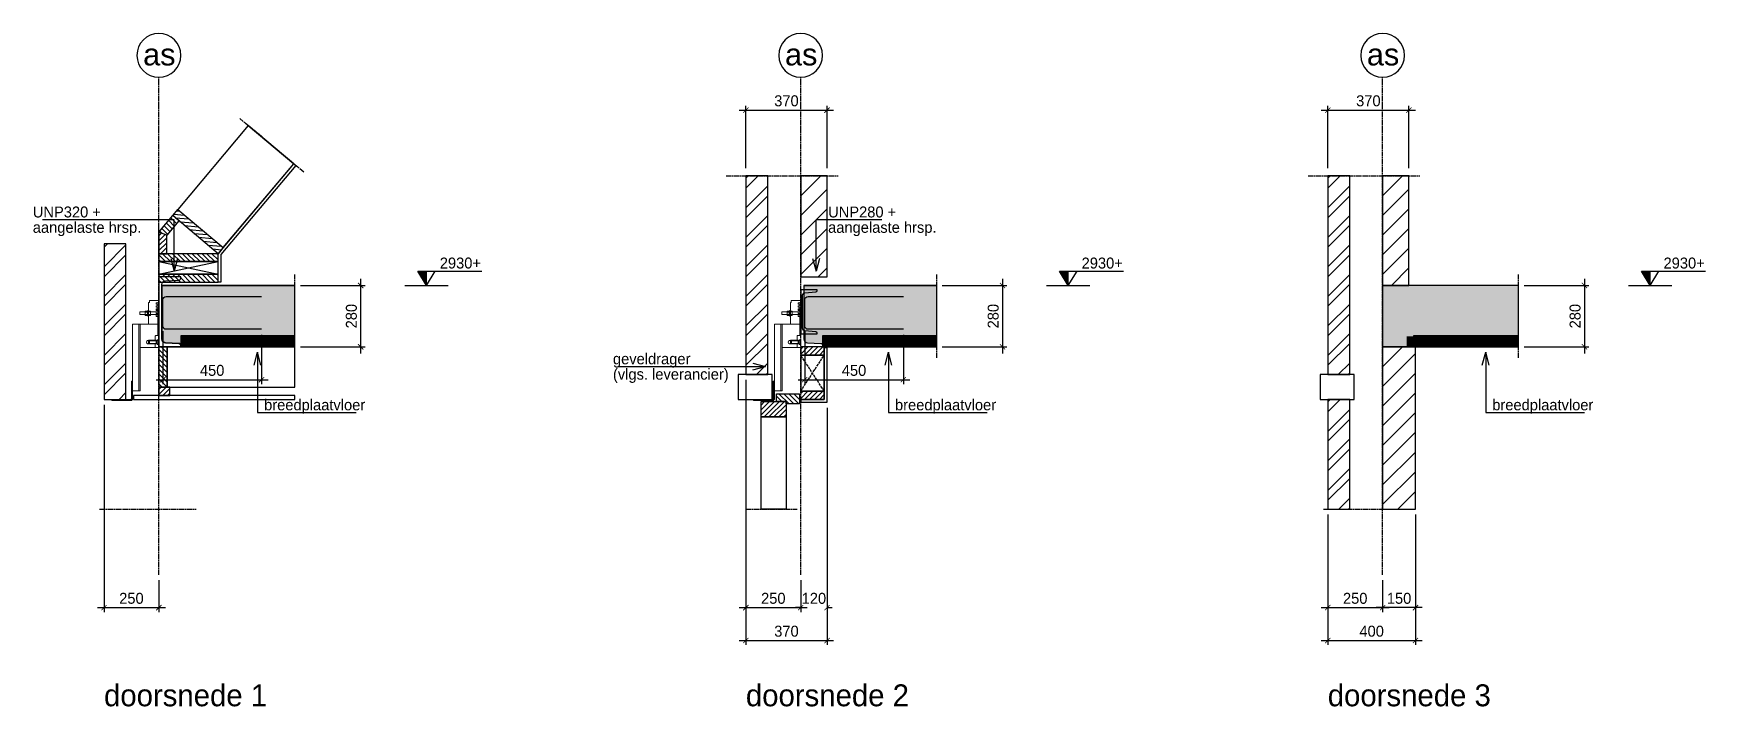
# Model space of a CAD drawing. Header units: millimetres. Extents: x -109306 to 269542, y -22401 to 197206.
# Drawn here: x -56071 to -48448, y 52159 to 55230 of the extents above; entities that cross this region are included whole.
import ezdxf
from ezdxf.enums import TextEntityAlignment as Align

# ---------------------------------------------------------------- set-up
doc = ezdxf.new("R2010")
doc.units = ezdxf.units.MM
doc.linetypes.add('CENTER', pattern=[36, 24, -3, 6, -3])
doc.linetypes.add('DASH', pattern=[15, 12, -3])
for name, color, linetype in [('10', 9, 'DASH'), ('13', 7, 'Continuous'), ('18', 1, 'Continuous'), ('25', 2, 'Continuous'), ('BETON - 13', 7, 'Continuous'), ('BETON - 50', 4, 'Continuous'), ('DIMENSION', 1, 'Continuous'), ('HATCH', 9, 'Continuous'), ('HATCH-beton', 254, 'Continuous'), ('STAAL-25', 2, 'Continuous'), ('STRAMIEN', 11, 'CENTER'), ('T25', 2, 'Continuous'), ('T50', 4, 'Continuous'), ('WAPENING - 35', 3, 'Continuous')]:
    doc.layers.add(name, color=color, linetype=linetype)
doc.styles.get("Standard").update_dxf_attribs({"font": ''})
doc.styles.add('STRAMIEN', font='arial.ttf')
doc.styles.get('Standard').set_extended_font_data('Century Gothic')
doc.dimstyles.new('1-20', dxfattribs={"dimscale": 20, "dimtxt": 2.5, "dimasz": 1.2, "dimexe": 1, "dimexo": 0, "dimgap": 0.8, "dimtad": 1, "dimdec": 0, "dimzin": 12, "dimdsep": 46, "dimtxsty": 'Standard', "dimblk1": 'ARCHTICK', "dimblk2": 'ARCHTICK', "dimsah": 1, "dimcen": 0.09, "dimdle": 1.5, "dimclrd": 256, "dimclre": 254, "dimclrt": 2, "dimadec": 0, "dimazin": 0, "dimtfac": 1, "dimtdec": 0, "dimtix": 1, "dimtofl": 0, "dimtmove": 2, "dimatfit": 3, "dimldrblk": 'ARCHTICK', "dimfxl": 1, "dimtolj": 1, "dimtzin": 0, "dimarcsym": 0})

# ---------------------------------------------------------------- blocks, each defined once
blk = doc.blocks.new('hoogte')
at = {"layer": 'DIMENSION'}
blk.add_hatch(color=256, dxfattribs=at).paths.add_polyline_path([(1.81, 2.63), (0.21, 2.63), (0.21, 0)])
for p, q in [((1.81, 2.63), (-9.88, 2.63)), ((4.16, 0), (-3.74, 0)), ((0.21, 0), (-1.39, 2.63)), ((0.21, 0), (1.81, 2.63)), ((0.21, 0), (0.21, 2.63))]:
    blk.add_line(p, q, dxfattribs=at)
at = {"layer": 'DIMENSION', "color": 2}
blk.add_attdef('HOOGTE', (-9.82, 3.09), '', height=2, dxfattribs=at)
at = {"layer": 'DIMENSION', "color": 1}
blk.add_attdef('POSITIE', (-9.92, -2.78), '', height=1.8, dxfattribs=at)
blk = doc.blocks.new('_ARCHTICK')
at = {"color": 0, "linetype": 'ByBlock', "const_width": 0.15}
blk.add_lwpolyline([(-0.5, -0.5), (0.5, 0.5)], dxfattribs=at)
blk = doc.blocks.new('*D367')
at = {"layer": 'Defpoints', "color": 0, "transparency": 16777216}
for p in [(-54854.4, 54080.1), (-54854.4, 53800.1), (-54579.4, 53800.1)]:
    blk.add_point(p, dxfattribs=at)
at = {"layer": 'DIMENSION', "color": 254, "lineweight": -2, "transparency": 16777216}
for p, q in [((-54854.4, 54080.1), (-54559.4, 54080.1)), ((-54854.4, 53800.1), (-54559.4, 53800.1))]:
    blk.add_line(p, q, dxfattribs=at)
at = {"layer": 'DIMENSION', "lineweight": -2, "transparency": 16777216}
blk.add_line((-54579.4, 54110.1), (-54579.4, 53770.1), dxfattribs=at)
at = {"layer": 'DIMENSION', "lineweight": -2, "transparency": 16777216, "xscale": 23.99999999999998, "yscale": 23.99999999999998, "zscale": 23.99999999999998}
for p, rotation in [((-54579.4, 54080.1), 90), ((-54579.4, 53800.1), 270)]:
    blk.add_blockref('_ARCHTICK', p, dxfattribs=dict(at, rotation=rotation))
at = {"layer": 'DIMENSION', "color": 2, "transparency": 16777216, "insert": (-54621.6, 53940.1), "char_height": 50, "attachment_point": 5, "rotation": 90}
blk.add_mtext('\\A1;280', dxfattribs=at)
blk = doc.blocks.new('STRAMIEN')
at = {"layer": '25'}
blk.add_circle((0, 6), 6, dxfattribs=at)
at = {"layer": 'T50', "style": 'STRAMIEN'}
blk.add_attdef('TAG01', text='', height=5, dxfattribs=at).set_placement((0, 6), align=Align.MIDDLE_CENTER)
blk = doc.blocks.new('*D368')
at = {"layer": 'Defpoints', "color": 0, "transparency": 16777216}
for p in [(-55749.4, 53535.1), (-55499.4, 52735.1), (-55499.4, 52610.1)]:
    blk.add_point(p, dxfattribs=at)
at = {"layer": 'DIMENSION', "color": 254, "lineweight": -2, "transparency": 16777216}
for p, q in [((-55749.4, 53535.1), (-55749.4, 52590.1)), ((-55499.4, 52735.1), (-55499.4, 52590.1))]:
    blk.add_line(p, q, dxfattribs=at)
at = {"layer": 'DIMENSION', "lineweight": -2, "transparency": 16777216}
blk.add_line((-55779.4, 52610.1), (-55469.4, 52610.1), dxfattribs=at)
at = {"layer": 'DIMENSION', "lineweight": -2, "transparency": 16777216, "xscale": 23.99999999999998, "yscale": 23.99999999999998, "zscale": 23.99999999999998, "rotation": 180}
blk.add_blockref('_ARCHTICK', (-55749.4, 52610.1), dxfattribs=at)
at = {"layer": 'DIMENSION', "lineweight": -2, "transparency": 16777216, "xscale": 23.99999999999998, "yscale": 23.99999999999998, "zscale": 23.99999999999998}
blk.add_blockref('_ARCHTICK', (-55499.4, 52610.1), dxfattribs=at)
at = {"layer": 'DIMENSION', "color": 2, "transparency": 16777216, "insert": (-55624.4, 52652.4), "char_height": 50, "attachment_point": 5}
blk.add_mtext('\\A1;250', dxfattribs=at)
blk = doc.blocks.new('A$C680E42B6')
at = {"layer": '13'}
for p in [(145, 39), (145, -39)]:
    blk.add_line(p, (0, 0), dxfattribs=at)
blk = doc.blocks.new('A$C0DE41A36')
at = {"layer": 'DIMENSION', "xscale": -0.4, "yscale": 0.4, "zscale": 0.4, "rotation": 180}
blk.add_blockref('A$C680E42B6', (0, 0), dxfattribs=at)
blk = doc.blocks.new('*U356')
at = {"color": 0, "linetype": 'Continuous'}
blk.add_lwpolyline([(14, 124.1, -0.399656), (30.6, 141.5), (91.7, 144.6, 0.399656), (100, 153.3), (100, 160), (0, 160), (0, -160), (100, -160), (100, -153.3, 0.399656), (91.7, -144.6), (30.6, -141.5, -0.399656), (14, -124.1)], format="xyb", close=True, dxfattribs=at)
blk = doc.blocks.new('*D369')
at = {"layer": 'Defpoints', "color": 0, "transparency": 16777216}
for p in [(-55481.4, 53871.1), (-55031.4, 53855.1), (-55031.4, 53650.1)]:
    blk.add_point(p, dxfattribs=at)
at = {"layer": 'DIMENSION', "color": 254, "lineweight": -2, "transparency": 16777216}
for p, q in [((-55481.4, 53871.1), (-55481.4, 53630.1)), ((-55031.4, 53855.1), (-55031.4, 53630.1))]:
    blk.add_line(p, q, dxfattribs=at)
at = {"layer": 'DIMENSION', "lineweight": -2, "transparency": 16777216}
blk.add_line((-55511.4, 53650.1), (-55001.4, 53650.1), dxfattribs=at)
at = {"layer": 'DIMENSION', "lineweight": -2, "transparency": 16777216, "xscale": 23.99999999999998, "yscale": 23.99999999999998, "zscale": 23.99999999999998, "rotation": 180}
blk.add_blockref('_ARCHTICK', (-55481.4, 53650.1), dxfattribs=at)
at = {"layer": 'DIMENSION', "lineweight": -2, "transparency": 16777216, "xscale": 23.99999999999998, "yscale": 23.99999999999998, "zscale": 23.99999999999998}
blk.add_blockref('_ARCHTICK', (-55031.4, 53650.1), dxfattribs=at)
at = {"layer": 'DIMENSION', "color": 2, "transparency": 16777216, "insert": (-55256.4, 53692.4), "char_height": 50, "attachment_point": 5}
blk.add_mtext('\\A1;450', dxfattribs=at)
blk = doc.blocks.new('A$C1E911CC5')
at = {"layer": '13', "linetype": 'Continuous', "lineweight": 9}
h = blk.add_hatch(dxfattribs=at)
h.set_pattern_fill('WAA - STAAL', style=0, pattern_type=2)
h.set_pattern_definition([(45, (172690, 348494.125), (2, -3e-16), [])])
edge = h.paths.add_edge_path()
edge.add_arc((1.1, 4), 4, 270, 360)
edge.add_line((5.1, 4), (5.1, 84))
edge.add_line((5.1, 84), (10.1, 84))
edge.add_line((10.1, 84), (10.1, 3))
edge.add_arc((2.1, 3), 8, 270, 360, ccw=False)
edge.add_line((2.1, -5), (-84.9, -5))
edge.add_line((-84.9, -5), (-84.9, 0))
edge.add_line((-84.9, 0), (1.1, 0))
at = {"layer": '13', "lineweight": 13}
for p, q in [((44, 399), (130, 399)), ((44, 399), (44, 387)), ((44, 387), (130, 387)), ((69.5, 403.4), (68, 400.8)), ((68, 385.2), (68, 400.8)), ((68, 400.8), (69.5, 398.2)), ((69.5, 398.2), (68, 393)), ((69.5, 387.8), (68, 393)), ((68, 385.2), (69.5, 387.8)), ((69.5, 382.6), (68, 385.2)), ((69.5, 403.4), (76.5, 403.4)), ((69.5, 398.2), (76.5, 398.2)), ((69.5, 387.8), (76.5, 387.8)), ((69.5, 382.6), (76.5, 382.6)), ((76.5, 403.4), (78, 400.8)), ((78, 400.8), (76.5, 398.2)), ((76.5, 398.2), (78, 393)), ((76.5, 387.8), (78, 393)), ((78, 385.2), (76.5, 387.8)), ((76.5, 382.6), (78, 385.2)), ((78, 381), (78, 405)), ((78, 405), (80.5, 405)), ((80.5, 380), (80.5, 406)), ((80.5, 406), (83, 406)), ((83, 344), (83, 442.5)), ((83, 442.5), (87, 442.5)), ((83, 406), (83, 380)), ((83, 403), (91.5, 403)), ((83, 383), (91.5, 383)), ((87, 442.5), (87, 451.5)), ((87, 451.5), (130, 451.5)), ((91.5, 383), (91.5, 403)), ((126, 441.5), (118.5, 441.5)), ((118.5, 441.5), (118.5, 434.5)), ((118.5, 434.5), (126, 434.5)), ((126, 427.5), (118.5, 427.5)), ((118.5, 427.5), (118.5, 420.5)), ((118.5, 420.5), (126, 420.5)), ((118.5, 413.5), (118.5, 406.5)), ((126, 413.5), (118.5, 413.5)), ((118.5, 406.5), (126, 406.5)), ((126, 399.5), (118.5, 399.5)), ((118.5, 399.5), (118.5, 392.5)), ((118.5, 392.5), (126, 392.5)), ((126, 385.5), (118.5, 385.5)), ((118.5, 385.5), (118.5, 378.5)), ((119, 413.5), (124, 413.5)), ((119, 413.5), (119, 409.5)), ((119, 409.5), (124, 409.5)), ((130, 442.5), (126, 442.5)), ((126, 442.5), (126, 441.5)), ((126, 434.5), (126, 427.5)), ((126, 420.5), (126, 413.5)), ((126, 407.5), (126, 356.5)), ((126, 406.5), (126, 399.5)), ((126, 392.5), (126, 385.5)), ((130, 451.5), (130, 442.5)), ((130, 407.5), (130, 356.5)), ((45.1, 344), (10.1, 344)), ((10.1, 40), (10.1, 344)), ((39.1, 40), (39.1, 344)), ((126, 344), (45.1, 344)), ((45.1, 40), (45.1, 344)), ((78, 381), (80.5, 381)), ((80.5, 380), (83, 380)), ((118.5, 378.5), (126, 378.5)), ((126, 291.7), (126, 357.5)), ((126, 356.5), (130, 356.5)), ((128.6, 236.7), (45.1, 236.7)), ((118.5, 270.3), (83.5, 270.3)), ((83.5, 253.3), (83.5, 270.3)), ((118.5, 268.3), (83.5, 268.3)), ((118.5, 255.3), (83.5, 255.3)), ((118.5, 253.3), (83.5, 253.3)), ((88.7, 267.8), (87.5, 266.6)), ((88.7, 267.8), (87.5, 266.6)), ((87.5, 257), (87.5, 266.6)), ((88.7, 255.8), (87.5, 257)), ((88.7, 267.8), (119.5, 267.8)), ((88.7, 255.8), (119.5, 255.8)), ((113.5, 270.3), (113.5, 289.2)), ((113.5, 236.7), (113.5, 253.3)), ((126, 291.7), (116, 291.7)), ((118.5, 253.3), (118.5, 270.3)), ((119.5, 267.8), (122.5, 267.8)), ((119.5, 255.8), (122.5, 255.8)), ((122.5, 253.9), (122.5, 269.6)), ((123.9, 272.2), (128.6, 272.2)), ((123.9, 267), (128.6, 267)), ((123.9, 256.5), (128.6, 256.5)), ((123.9, 251.3), (128.6, 251.3)), ((130, 253.9), (130, 269.6)), ((10.1, 40), (45.1, 40))]:
    blk.add_line(p, q, dxfattribs=at)
at = {"layer": '13', "lineweight": 13, "flags": 128}
blk.add_lwpolyline([(1.1, 0, 0.414214), (5.1, 4), (5.1, 84), (10.1, 84), (10.1, 3, -0.414214), (2.1, -5), (-84.9, -5), (-84.9, 0)], format="xyb", close=True, dxfattribs=at)
at = {"layer": '13', "lineweight": 13}
for centre, radius, start, end in [((124, 407.5), 6, 0, 90), ((124, 407.5), 2, 0, 90), ((82.1, 261.8), 8.61, 80.72907, 279.27093), ((116, 289.2), 2.5, 90, 180), ((125.6, 269.6), 3.11, 122.98678, 237.01322), ((132.8, 261.7), 10.3, 149.61509, 210.38491), ((125.6, 253.9), 3.11, 122.98678, 237.01322), ((126.9, 269.6), 3.11, 302.98678, 57.01322), ((119.7, 261.7), 10.3, 329.61509, 30.38491), ((126.9, 253.9), 3.11, 302.98678, 57.01322)]:
    blk.add_arc(centre, radius, start, end, dxfattribs=at)
blk = doc.blocks.new('*D371')
at = {"layer": 'Defpoints', "color": 0, "transparency": 16777216}
for p in [(-49275.5, 54080.1), (-49275.5, 53800.1), (-49000.5, 53800.1)]:
    blk.add_point(p, dxfattribs=at)
at = {"layer": 'DIMENSION', "color": 254, "lineweight": -2, "transparency": 16777216}
for p, q in [((-49275.5, 54080.1), (-48980.5, 54080.1)), ((-49275.5, 53800.1), (-48980.5, 53800.1))]:
    blk.add_line(p, q, dxfattribs=at)
at = {"layer": 'DIMENSION', "lineweight": -2, "transparency": 16777216}
blk.add_line((-49000.5, 54110.1), (-49000.5, 53770.1), dxfattribs=at)
at = {"layer": 'DIMENSION', "lineweight": -2, "transparency": 16777216, "xscale": 23.99999999999998, "yscale": 23.99999999999998, "zscale": 23.99999999999998}
for p, rotation in [((-49000.5, 54080.1), 90), ((-49000.5, 53800.1), 270)]:
    blk.add_blockref('_ARCHTICK', p, dxfattribs=dict(at, rotation=rotation))
at = {"layer": 'DIMENSION', "color": 2, "transparency": 16777216, "insert": (-49042.7, 53940.1), "char_height": 50, "attachment_point": 5, "rotation": 90}
blk.add_mtext('\\A1;280', dxfattribs=at)
blk = doc.blocks.new('*D372')
at = {"layer": 'Defpoints', "color": 0, "transparency": 16777216}
for p in [(-49800.4, 54880.1), (-50170.4, 54615.1), (-49800.4, 54615)]:
    blk.add_point(p, dxfattribs=at)
at = {"layer": 'DIMENSION', "color": 254, "lineweight": -2, "transparency": 16777216}
for p, q in [((-50170.4, 54615.1), (-50170.4, 54900.1)), ((-49800.4, 54615), (-49800.4, 54900.1))]:
    blk.add_line(p, q, dxfattribs=at)
at = {"layer": 'DIMENSION', "lineweight": -2, "transparency": 16777216}
blk.add_line((-50200.4, 54880.1), (-49770.4, 54880.1), dxfattribs=at)
at = {"layer": 'DIMENSION', "lineweight": -2, "transparency": 16777216, "xscale": 23.99999999999998, "yscale": 23.99999999999998, "zscale": 23.99999999999998, "rotation": 180}
blk.add_blockref('_ARCHTICK', (-50170.4, 54880.1), dxfattribs=at)
at = {"layer": 'DIMENSION', "lineweight": -2, "transparency": 16777216, "xscale": 23.99999999999998, "yscale": 23.99999999999998, "zscale": 23.99999999999998}
blk.add_blockref('_ARCHTICK', (-49800.4, 54880.1), dxfattribs=at)
at = {"layer": 'DIMENSION', "color": 2, "transparency": 16777216, "insert": (-49985.4, 54922.4), "char_height": 50, "attachment_point": 5}
blk.add_mtext('\\A1;370', dxfattribs=at)
blk = doc.blocks.new('*D373')
at = {"layer": 'Defpoints', "color": 0, "transparency": 16777216}
for p in [(-50170.5, 53035.1), (-49770.4, 53035.1), (-49770.4, 52460.1)]:
    blk.add_point(p, dxfattribs=at)
at = {"layer": 'DIMENSION', "color": 254, "lineweight": -2, "transparency": 16777216}
for p, q in [((-50170.5, 53035.1), (-50170.5, 52440.1)), ((-49770.4, 53035.1), (-49770.4, 52440.1))]:
    blk.add_line(p, q, dxfattribs=at)
at = {"layer": 'DIMENSION', "lineweight": -2, "transparency": 16777216}
blk.add_line((-50200.5, 52460.1), (-49740.4, 52460.1), dxfattribs=at)
at = {"layer": 'DIMENSION', "lineweight": -2, "transparency": 16777216, "xscale": 23.99999999999998, "yscale": 23.99999999999998, "zscale": 23.99999999999998, "rotation": 180}
blk.add_blockref('_ARCHTICK', (-50170.5, 52460.1), dxfattribs=at)
at = {"layer": 'DIMENSION', "lineweight": -2, "transparency": 16777216, "xscale": 23.99999999999998, "yscale": 23.99999999999998, "zscale": 23.99999999999998}
blk.add_blockref('_ARCHTICK', (-49770.4, 52460.1), dxfattribs=at)
at = {"layer": 'DIMENSION', "color": 2, "transparency": 16777216, "insert": (-49970.4, 52502.4), "char_height": 50, "attachment_point": 5}
blk.add_mtext('\\A1;400', dxfattribs=at)
blk = doc.blocks.new('*D374')
at = {"layer": 'Defpoints', "color": 0, "transparency": 16777216}
for p in [(-50170.5, 53035.1), (-49920.4, 52735.1), (-49920.4, 52610.1)]:
    blk.add_point(p, dxfattribs=at)
at = {"layer": 'DIMENSION', "color": 254, "lineweight": -2, "transparency": 16777216}
for p, q in [((-50170.5, 53035.1), (-50170.5, 52590.1)), ((-49920.4, 52735.1), (-49920.4, 52590.1))]:
    blk.add_line(p, q, dxfattribs=at)
at = {"layer": 'DIMENSION', "lineweight": -2, "transparency": 16777216}
blk.add_line((-50200.5, 52610.1), (-49890.4, 52610.1), dxfattribs=at)
at = {"layer": 'DIMENSION', "lineweight": -2, "transparency": 16777216, "xscale": 23.99999999999998, "yscale": 23.99999999999998, "zscale": 23.99999999999998, "rotation": 180}
blk.add_blockref('_ARCHTICK', (-50170.5, 52610.1), dxfattribs=at)
at = {"layer": 'DIMENSION', "lineweight": -2, "transparency": 16777216, "xscale": 23.99999999999998, "yscale": 23.99999999999998, "zscale": 23.99999999999998}
blk.add_blockref('_ARCHTICK', (-49920.4, 52610.1), dxfattribs=at)
at = {"layer": 'DIMENSION', "color": 2, "transparency": 16777216, "insert": (-50045.4, 52652.4), "char_height": 50, "attachment_point": 5}
blk.add_mtext('\\A1;250', dxfattribs=at)
blk = doc.blocks.new('*D375')
at = {"layer": 'Defpoints', "color": 0, "transparency": 16777216}
for p in [(-49770.4, 53035.1), (-49920.4, 52735.1), (-49920.4, 52610.1)]:
    blk.add_point(p, dxfattribs=at)
at = {"layer": 'DIMENSION', "color": 254, "lineweight": -2, "transparency": 16777216}
for p, q in [((-49770.4, 53035.1), (-49770.4, 52590.1)), ((-49920.4, 52735.1), (-49920.4, 52590.1))]:
    blk.add_line(p, q, dxfattribs=at)
at = {"layer": 'DIMENSION', "lineweight": -2, "transparency": 16777216}
blk.add_line((-49740.4, 52610.1), (-49950.4, 52610.1), dxfattribs=at)
at = {"layer": 'DIMENSION', "lineweight": -2, "transparency": 16777216, "xscale": 23.99999999999998, "yscale": 23.99999999999998, "zscale": 23.99999999999998, "rotation": 180}
blk.add_blockref('_ARCHTICK', (-49920.4, 52610.1), dxfattribs=at)
at = {"layer": 'DIMENSION', "lineweight": -2, "transparency": 16777216, "xscale": 23.99999999999998, "yscale": 23.99999999999998, "zscale": 23.99999999999998}
blk.add_blockref('_ARCHTICK', (-49770.4, 52610.1), dxfattribs=at)
at = {"layer": 'DIMENSION', "color": 2, "transparency": 16777216, "insert": (-49845.4, 52652.4), "char_height": 50, "attachment_point": 5}
blk.add_mtext('\\A1;150', dxfattribs=at)
blk = doc.blocks.new('*D414')
at = {"layer": 'Defpoints', "color": 0, "transparency": 16777216}
for p in [(-51928.3, 54080.1), (-51928.3, 53800.1), (-51653.3, 53800.1)]:
    blk.add_point(p, dxfattribs=at)
at = {"layer": 'DIMENSION', "color": 254, "lineweight": -2, "transparency": 16777216}
for p, q in [((-51928.3, 54080.1), (-51633.3, 54080.1)), ((-51928.3, 53800.1), (-51633.3, 53800.1))]:
    blk.add_line(p, q, dxfattribs=at)
at = {"layer": 'DIMENSION', "lineweight": -2, "transparency": 16777216}
blk.add_line((-51653.3, 54110.1), (-51653.3, 53770.1), dxfattribs=at)
at = {"layer": 'DIMENSION', "lineweight": -2, "transparency": 16777216, "xscale": 23.99999999999998, "yscale": 23.99999999999998, "zscale": 23.99999999999998}
for p, rotation in [((-51653.3, 54080.1), 90), ((-51653.3, 53800.1), 270)]:
    blk.add_blockref('_ARCHTICK', p, dxfattribs=dict(at, rotation=rotation))
at = {"layer": 'DIMENSION', "color": 2, "transparency": 16777216, "insert": (-51695.5, 53940.1), "char_height": 50, "attachment_point": 5, "rotation": 90}
blk.add_mtext('\\A1;280', dxfattribs=at)
blk = doc.blocks.new('*D415')
at = {"layer": 'Defpoints', "color": 0, "transparency": 16777216}
for p in [(-52453.2, 54880.1), (-52823.2, 54615.1), (-52453.2, 54615)]:
    blk.add_point(p, dxfattribs=at)
at = {"layer": 'DIMENSION', "color": 254, "lineweight": -2, "transparency": 16777216}
for p, q in [((-52823.2, 54615.1), (-52823.2, 54900.1)), ((-52453.2, 54615), (-52453.2, 54900.1))]:
    blk.add_line(p, q, dxfattribs=at)
at = {"layer": 'DIMENSION', "lineweight": -2, "transparency": 16777216}
blk.add_line((-52853.2, 54880.1), (-52423.2, 54880.1), dxfattribs=at)
at = {"layer": 'DIMENSION', "lineweight": -2, "transparency": 16777216, "xscale": 23.99999999999998, "yscale": 23.99999999999998, "zscale": 23.99999999999998, "rotation": 180}
blk.add_blockref('_ARCHTICK', (-52823.2, 54880.1), dxfattribs=at)
at = {"layer": 'DIMENSION', "lineweight": -2, "transparency": 16777216, "xscale": 23.99999999999998, "yscale": 23.99999999999998, "zscale": 23.99999999999998}
blk.add_blockref('_ARCHTICK', (-52453.2, 54880.1), dxfattribs=at)
at = {"layer": 'DIMENSION', "color": 2, "transparency": 16777216, "insert": (-52638.2, 54922.4), "char_height": 50, "attachment_point": 5}
blk.add_mtext('\\A1;370', dxfattribs=at)
blk = doc.blocks.new('*D416')
at = {"layer": 'Defpoints', "color": 0, "transparency": 16777216}
for p in [(-52823.2, 53649.1), (-52453.2, 53522.1), (-52453.2, 52460.1)]:
    blk.add_point(p, dxfattribs=at)
at = {"layer": 'DIMENSION', "color": 254, "lineweight": -2, "transparency": 16777216}
for p, q in [((-52823.2, 53649.1), (-52823.2, 52440.1)), ((-52453.2, 53522.1), (-52453.2, 52440.1))]:
    blk.add_line(p, q, dxfattribs=at)
at = {"layer": 'DIMENSION', "lineweight": -2, "transparency": 16777216}
blk.add_line((-52853.2, 52460.1), (-52423.2, 52460.1), dxfattribs=at)
at = {"layer": 'DIMENSION', "lineweight": -2, "transparency": 16777216, "xscale": 23.99999999999998, "yscale": 23.99999999999998, "zscale": 23.99999999999998, "rotation": 180}
blk.add_blockref('_ARCHTICK', (-52823.2, 52460.1), dxfattribs=at)
at = {"layer": 'DIMENSION', "lineweight": -2, "transparency": 16777216, "xscale": 23.99999999999998, "yscale": 23.99999999999998, "zscale": 23.99999999999998}
blk.add_blockref('_ARCHTICK', (-52453.2, 52460.1), dxfattribs=at)
at = {"layer": 'DIMENSION', "color": 2, "transparency": 16777216, "insert": (-52638.2, 52502.4), "char_height": 50, "attachment_point": 5}
blk.add_mtext('\\A1;370', dxfattribs=at)
blk = doc.blocks.new('*D417')
at = {"layer": 'Defpoints', "color": 0, "transparency": 16777216}
for p in [(-52823.2, 53649.1), (-52573.2, 52735.1), (-52573.2, 52610.1)]:
    blk.add_point(p, dxfattribs=at)
at = {"layer": 'DIMENSION', "color": 254, "lineweight": -2, "transparency": 16777216}
for p, q in [((-52823.2, 53649.1), (-52823.2, 52590.1)), ((-52573.2, 52735.1), (-52573.2, 52590.1))]:
    blk.add_line(p, q, dxfattribs=at)
at = {"layer": 'DIMENSION', "lineweight": -2, "transparency": 16777216}
blk.add_line((-52853.2, 52610.1), (-52543.2, 52610.1), dxfattribs=at)
at = {"layer": 'DIMENSION', "lineweight": -2, "transparency": 16777216, "xscale": 23.99999999999998, "yscale": 23.99999999999998, "zscale": 23.99999999999998, "rotation": 180}
blk.add_blockref('_ARCHTICK', (-52823.2, 52610.1), dxfattribs=at)
at = {"layer": 'DIMENSION', "lineweight": -2, "transparency": 16777216, "xscale": 23.99999999999998, "yscale": 23.99999999999998, "zscale": 23.99999999999998}
blk.add_blockref('_ARCHTICK', (-52573.2, 52610.1), dxfattribs=at)
at = {"layer": 'DIMENSION', "color": 2, "transparency": 16777216, "insert": (-52698.2, 52652.4), "char_height": 50, "attachment_point": 5}
blk.add_mtext('\\A1;250', dxfattribs=at)
blk = doc.blocks.new('*D418')
at = {"layer": 'Defpoints', "color": 0, "transparency": 16777216}
for p in [(-52453.2, 53522.1), (-52573.2, 52735.1), (-52573.2, 52610.1)]:
    blk.add_point(p, dxfattribs=at)
at = {"layer": 'DIMENSION', "color": 254, "lineweight": -2, "transparency": 16777216}
for p, q in [((-52453.2, 53522.1), (-52453.2, 52590.1)), ((-52573.2, 52735.1), (-52573.2, 52590.1))]:
    blk.add_line(p, q, dxfattribs=at)
at = {"layer": 'DIMENSION', "lineweight": -2, "transparency": 16777216}
for p, q in [((-52573.2, 52610.1), (-52597.2, 52610.1)), ((-52453.2, 52610.1), (-52429.2, 52610.1))]:
    blk.add_line(p, q, dxfattribs=at)
at = {"layer": 'DIMENSION', "lineweight": -2, "transparency": 16777216, "xscale": 23.99999999999998, "yscale": 23.99999999999998, "zscale": 23.99999999999998}
blk.add_blockref('_ARCHTICK', (-52573.2, 52610.1), dxfattribs=at)
at = {"layer": 'DIMENSION', "lineweight": -2, "transparency": 16777216, "xscale": 23.99999999999998, "yscale": 23.99999999999998, "zscale": 23.99999999999998, "rotation": 180}
blk.add_blockref('_ARCHTICK', (-52453.2, 52610.1), dxfattribs=at)
at = {"layer": 'DIMENSION', "color": 2, "transparency": 16777216, "insert": (-52513.2, 52652.4), "char_height": 50, "attachment_point": 5}
blk.add_mtext('\\A1;120', dxfattribs=at)
blk = doc.blocks.new('*D419')
at = {"layer": 'Defpoints', "color": 0, "transparency": 16777216}
for p in [(-52555.2, 53871.1), (-52105.2, 53855.1), (-52105.2, 53650.1)]:
    blk.add_point(p, dxfattribs=at)
at = {"layer": 'DIMENSION', "color": 254, "lineweight": -2, "transparency": 16777216}
for p, q in [((-52555.2, 53871.1), (-52555.2, 53630.1)), ((-52105.2, 53855.1), (-52105.2, 53630.1))]:
    blk.add_line(p, q, dxfattribs=at)
at = {"layer": 'DIMENSION', "lineweight": -2, "transparency": 16777216}
blk.add_line((-52585.2, 53650.1), (-52075.2, 53650.1), dxfattribs=at)
at = {"layer": 'DIMENSION', "lineweight": -2, "transparency": 16777216, "xscale": 23.99999999999998, "yscale": 23.99999999999998, "zscale": 23.99999999999998, "rotation": 180}
blk.add_blockref('_ARCHTICK', (-52555.2, 53650.1), dxfattribs=at)
at = {"layer": 'DIMENSION', "lineweight": -2, "transparency": 16777216, "xscale": 23.99999999999998, "yscale": 23.99999999999998, "zscale": 23.99999999999998}
blk.add_blockref('_ARCHTICK', (-52105.2, 53650.1), dxfattribs=at)
at = {"layer": 'DIMENSION', "color": 2, "transparency": 16777216, "insert": (-52330.2, 53692.4), "char_height": 50, "attachment_point": 5}
blk.add_mtext('\\A1;450', dxfattribs=at)
blk = doc.blocks.new('*U446')
at = {"color": 0, "linetype": 'Continuous'}
blk.add_lwpolyline([(8.5, 75.6, -0.391021), (19.1, 87), (69.5, 91.1, 0.391021), (75, 97), (75, 100), (0, 100), (0, -100), (75, -100), (75, -97, 0.391021), (69.5, -91.1), (19.1, -87, -0.391021), (8.5, -75.6)], format="xyb", close=True, dxfattribs=at)

msp = doc.modelspace()

# ---------------------------------------------------------------- hatches: boundary and pattern name
at = {"layer": 'HATCH'}
h = msp.add_hatch(dxfattribs=at)
h.set_pattern_fill('ANSI32', color=256, scale=10, style=0)
h.set_pattern_definition([(45, (39200.845, -149755.34), (-67.35192, 67.35192), []), (45, (39245.75, -149755.34), (-67.35192, 67.35192), [])])
h.paths.add_polyline_path([(-52823.3, 53674.1), (-52723.3, 53674.1), (-52723.2, 54580.1), (-52823.2, 54580.1)])
h = msp.add_hatch(dxfattribs=at)
h.set_pattern_fill('ANSI31', color=256, scale=20)
h.set_pattern_definition([(45, (36535.78, -7270.31), (-44.90128, 44.90128), [])])
h.paths.add_polyline_path([(-52573.2, 54120.1), (-52453.2, 54120.1), (-52453.2, 54580.1), (-52573.2, 54580.1)])
h = msp.add_hatch(dxfattribs=at)
h.set_pattern_fill('ANSI32', color=256, scale=10, style=0)
h.set_pattern_definition([(45, (41853.63, -149755.34), (-67.35192, 67.35192), []), (45, (41898.53, -149755.34), (-67.35192, 67.35192), [])])
h.paths.add_polyline_path([(-50170.5, 53674.1), (-50070.5, 53674.1), (-50070.4, 54580.1), (-50170.4, 54580.1)])
h = msp.add_hatch(dxfattribs=at)
h.set_pattern_fill('ANSI31', color=256, scale=20)
h.set_pattern_definition([(45, (39188.56, -7270.31), (-44.90128, 44.90128), [])])
h.paths.add_polyline_path([(-49920.4, 54080.1), (-49800.4, 54080.1), (-49800.4, 54580.1), (-49920.4, 54580.1)])
h = msp.add_hatch(dxfattribs=at)
h.set_pattern_fill('ANSI31', color=256, scale=5, angle=90)
h.paths.add_polyline_path([(-55499.4, 54323.4), (-55436.2, 54398.7), (-55408.6, 54375.5), (-55463.4, 54310.3)])
h = msp.add_hatch(dxfattribs=at)
h.set_pattern_fill('ANSI31', color=256, scale=5, angle=130)
h.set_pattern_definition([(175, (24415.926, 50447.448), (-1.3835974, -15.8145908), [])])
h.paths.add_polyline_path([(-55229.4, 54225.1), (-55436.2, 54398.7), (-55413.1, 54426.3), (-55206.2, 54252.7)])
h = msp.add_hatch(dxfattribs=at)
h.set_pattern_fill('ANSI31', color=256, scale=5)
h.paths.add_polyline_path([(-55499.4, 54323.4), (-55499.4, 54225.1), (-55463.4, 54225.1), (-55463.4, 54310.3)])
h = msp.add_hatch(dxfattribs=at)
h.set_pattern_fill('ANSI32', color=256, scale=10, style=0)
h.set_pattern_definition([(45, (36274.66, -149755.34), (-67.35192, 67.35192), []), (45, (36319.56, -149755.34), (-67.35192, 67.35192), [])])
h.paths.add_polyline_path([(-55749.4, 53560.1), (-55649.4, 53560.1), (-55649.4, 54270.1), (-55749.4, 54270.1)])
h = msp.add_hatch(dxfattribs=at)
h.set_pattern_fill('ANSI31', color=256, scale=5, angle=90)
h.set_pattern_definition([(135, (3318.766, 94), (-11.22532, -11.22532), [])])
h.paths.add_polyline_path([(-55229.4, 54225.1), (-55499.4, 54225.1), (-55499.4, 54189.1), (-55229.4, 54189.1)])
h = msp.add_hatch(dxfattribs=at)
h.set_pattern_fill('ANSI31', color=256, scale=5, angle=90)
h.set_pattern_definition([(135, (3318.766, -6e-11), (-11.22532, -11.22532), [])])
h.paths.add_polyline_path([(-55229.4, 54131.1), (-55499.4, 54131.1), (-55499.4, 54095.1), (-55229.4, 54095.1)])
h = msp.add_hatch(dxfattribs=at)
h.set_pattern_fill('ANSI31', color=256, scale=5, angle=90)
h.set_pattern_definition([(135, (7837.079, 118128.78), (-11.2253202, -11.2253202), [])])
h.paths.add_polyline_path([(-55461.4, 53616.1), (-55461.4, 53800.1), (-55499.4, 53800.1), (-55499.4, 53616.1)])
h = msp.add_hatch(dxfattribs=at)
h.set_pattern_fill('ANSI31', color=256, scale=5)
h.set_pattern_definition([(45, (11957.47, -9536.315), (-11.2253202, 11.2253202), [])])
h.paths.add_polyline_path([(-52573.2, 53762.1), (-52466.2, 53762.1), (-52466.2, 53800.1), (-52573.2, 53800.1)])
h = msp.add_hatch(dxfattribs=at)
h.set_pattern_fill('ANSI31', color=256, scale=20)
h.set_pattern_definition([(45, (39188.56, -8050.24), (-44.90128, 44.90128), [])])
h.paths.add_polyline_path([(-49920.4, 53060.1), (-49770.4, 53060.2), (-49770.4, 53800), (-49920.4, 53799.9)])
h = msp.add_hatch(dxfattribs=at)
h.set_pattern_fill('ANSI31', color=256, scale=5)
h.set_pattern_definition([(45, (9031.284, -9720.315), (-11.2253202, 11.2253202), [])])
h.paths.add_polyline_path([(-55499.4, 53578.1), (-55449.4, 53578.1), (-55449.4, 53616.1), (-55499.4, 53616.1)])
h = msp.add_hatch(dxfattribs=at)
h.set_pattern_fill('ANSI31', color=256, scale=5)
h.set_pattern_definition([(45, (11957.47, -9738.317), (-11.2253202, 11.2253202), [])])
h.paths.add_polyline_path([(-52573.2, 53560.1), (-52466.2, 53560.1), (-52466.2, 53598.1), (-52573.2, 53598.1)])
h = msp.add_hatch(dxfattribs=at)
h.set_pattern_fill('ANSI31', color=256, scale=5)
h.set_pattern_definition([(45, (11927.05, -9776.312), (-11.2253202, 11.2253202), [])])
h.paths.add_polyline_path([(-52753.3, 53550.1), (-52639.3, 53550.1), (-52639.3, 53480.1), (-52753.3, 53480.1)])
h = msp.add_hatch(dxfattribs=at)
h.set_pattern_fill('ANSI31', color=256, scale=5, angle=90)
h.set_pattern_definition([(135, (43700.893, -7270.31), (-11.2253202, -11.2253202), [])])
h.paths.add_polyline_path([(-52579.3, 53540.1), (-52639.3, 53540.1), (-52639.3, 53550.1), (-52683.3, 53550.1), (-52683.3, 53586.1), (-52579.3, 53586.1)])
h = msp.add_hatch(dxfattribs=at)
h.set_pattern_fill('ANSI32', color=256, scale=10, style=0)
h.set_pattern_definition([(45, (41853.63, -150775.28), (-67.35192, 67.35192), []), (45, (41898.53, -150775.28), (-67.35192, 67.35192), [])])
h.paths.add_polyline_path([(-50170.5, 53060.1), (-50070.5, 53060.1), (-50070.4, 53560.1), (-50170.4, 53560.1)])
at = {"layer": 'HATCH-beton'}
h = msp.add_hatch(color=256, dxfattribs=at)
h.dxf.hatch_style = 1
edge = h.paths.add_edge_path()
edge.add_line((-54879.4, 54080.1), (-55485.4, 54080.1))
edge.add_line((-55485.4, 54080.1), (-55485.4, 53836.1))
edge.add_arc((-55467.5, 53836.4), 17.8, 180.97167, 266.16593)
edge.add_line((-55468.7, 53818.6), (-55407.7, 53815.5))
edge.add_arc((-55409.1, 53805.9), 9.76, 5.41788, 81.71971, ccw=False)
edge.add_line((-55399.4, 53806.8), (-55399.4, 53800.1))
edge.add_line((-55399.4, 53800.1), (-54879.4, 53800.1))
edge.add_line((-54879.4, 53800.1), (-54879.4, 54080.1))
h = msp.add_hatch(color=256, dxfattribs=at)
h.dxf.hatch_style = 1
edge = h.paths.add_edge_path()
edge.add_line((-51953.2, 54080.1), (-52559.2, 54080.1))
edge.add_line((-52559.2, 54080.1), (-52559.2, 53836.1))
edge.add_arc((-52541.4, 53836.4), 17.8, 180.97167, 266.16593)
edge.add_line((-52542.6, 53818.6), (-52481.5, 53815.5))
edge.add_arc((-52481.9, 53806.8), 8.75, 0, 87.13759, ccw=False)
edge.add_line((-52473.2, 53806.8), (-52473.2, 53800.1))
edge.add_line((-52473.2, 53800.1), (-51953.2, 53800.1))
edge.add_line((-51953.2, 53800.1), (-51953.2, 54080.1))
h = msp.add_hatch(color=256, dxfattribs=at)
h.dxf.hatch_style = 1
h.paths.add_polyline_path([(-49920.4, 53800.1), (-49300.5, 53800.1), (-49300.5, 54080.1), (-49920.4, 54080.1)])
h = msp.add_hatch(dxfattribs=at)
h.set_pattern_fill('_USER', color=256, scale=5, style=0, pattern_type=0)
h.set_pattern_definition([(0, (27621.7426, 43665.931), (0, 5), [])])
h.paths.add_polyline_path([(-55399.4, 53800.1), (-54879.4, 53800.1), (-54879.4, 53850.1), (-55399.4, 53850.1)])
h = msp.add_hatch(dxfattribs=at)
h.set_pattern_fill('_USER', color=256, scale=5, style=0, pattern_type=0)
h.set_pattern_definition([(0, (30547.8583, 43665.931), (0, 5), [])])
h.paths.add_polyline_path([(-52473.2, 53800.1), (-51953.2, 53800.1), (-51953.2, 53850.1), (-52473.2, 53850.1)])
h = msp.add_hatch(dxfattribs=at)
h.set_pattern_fill('_USER', color=256, scale=5, style=0, pattern_type=0)
h.set_pattern_definition([(0, (33200.71, 43665.931), (0, 5), [])])
h.paths.add_polyline_path([(-49810.4, 53800.1), (-49300.4, 53800.1), (-49300.4, 53850.1), (-49810.4, 53850.1)])

# ---------------------------------------------------------------- linework, layer by layer
at = {"layer": '10'}
for points in [[(-55499.4, 53800.1), (-55499.4, 54080.1)], [(-52573.2, 53598.1), (-52466.2, 53762.1)], [(-52466.2, 53598.1), (-52573.2, 53762.1)]]:
    msp.add_lwpolyline(points, dxfattribs=at)
at = {"layer": '13'}
for p, q in [((-55429.4, 54380.1), (-56029.4, 54380.1)), ((-55429.4, 54145.1), (-55429.4, 54380.1)), ((-52203.2, 54380.1), (-52503.2, 54380.1)), ((-52503.2, 54145.1), (-52503.2, 54380.1)), ((-55049.4, 53775.1), (-55049.4, 53500.1)), ((-52173.3, 53775.1), (-52173.3, 53500.1)), ((-52173.2, 53775.1), (-52173.2, 53500.1)), ((-49450.5, 53775.1), (-49450.5, 53500.1)), ((-53407.2, 53710.1), (-52733.2, 53710.1)), ((-55049.4, 53500.1), (-54599.4, 53500.1)), ((-52173.3, 53500.1), (-51723.3, 53500.1)), ((-52173.2, 53500.1), (-51723.2, 53500.1)), ((-49450.5, 53500.1), (-49000.5, 53500.1))]:
    msp.add_line(p, q, dxfattribs=at)
at = {"layer": '18'}
for p, q in [((-52453.2, 53795.1), (-52466.2, 53795.1)), ((-52466.2, 53795.1), (-52466.2, 53560.1)), ((-52453.2, 53547.1), (-52453.2, 53795.1)), ((-52466.2, 53598.1), (-52573.2, 53598.1)), ((-52466.2, 53598.1), (-52573.2, 53598.1)), ((-52466.2, 53560.1), (-52466.2, 53598.1)), ((-52466.2, 53560.1), (-52466.2, 53598.1)), ((-52573.2, 53560.1), (-52466.2, 53560.1)), ((-52573.2, 53560.1), (-52573.2, 53547.1)), ((-52466.2, 53560.1), (-52573.2, 53560.1)), ((-52573.2, 53560.1), (-52466.2, 53560.1)), ((-52573.2, 53547.1), (-52453.2, 53547.1))]:
    msp.add_line(p, q, dxfattribs=at)
for points in [[(-55413.1, 54426.3), (-55206.2, 54252.7), (-54884.8, 54635.7), (-55091.7, 54809.3)], [(-52823.3, 53674.1), (-52723.3, 53674.1), (-52723.2, 54580.1), (-52823.2, 54580.1)], [(-52573.2, 54120.1), (-52453.2, 54120.1), (-52453.2, 54580.1), (-52573.2, 54580.1)], [(-50170.5, 53674.1), (-50070.5, 53674.1), (-50070.4, 54580.1), (-50170.4, 54580.1)], [(-49920.4, 54080.1), (-49800.4, 54080.1), (-49800.4, 54580.1), (-49920.4, 54580.1)], [(-55499.4, 54323.4), (-55436.2, 54398.7), (-55408.6, 54375.5), (-55463.4, 54310.3)], [(-55229.4, 54225.1), (-55436.2, 54398.7), (-55413.1, 54426.3), (-55206.2, 54252.7)], [(-55499.4, 54323.4), (-55499.4, 54225.1), (-55463.4, 54225.1), (-55463.4, 54310.3)], [(-55749.4, 53560.1), (-55649.4, 53560.1), (-55649.4, 54270.1), (-55749.4, 54270.1)], [(-55229.4, 54225.1), (-55499.4, 54225.1), (-55499.4, 54189.1), (-55229.4, 54189.1)], [(-55499.4, 54131.1), (-55229.4, 54131.1), (-55229.4, 54189.1), (-55499.4, 54189.1)], [(-55229.4, 54131.1), (-55499.4, 54131.1), (-55499.4, 54095.1), (-55229.4, 54095.1)], [(-55461.4, 53616.1), (-55461.4, 53800.1), (-55499.4, 53800.1), (-55499.4, 53616.1)], [(-55461.4, 53616.1), (-54879.4, 53616.1), (-54879.4, 53800.1), (-55461.4, 53800.1)], [(-52573.2, 53762.1), (-52466.2, 53762.1), (-52466.2, 53800.1), (-52573.2, 53800.1)], [(-52573.2, 53598.1), (-52466.2, 53598.1), (-52466.2, 53762.1), (-52573.2, 53762.1)], [(-49920.4, 53060.1), (-49770.4, 53060.1), (-49770.4, 53800.1), (-49920.4, 53800.1)], [(-55499.4, 53578.1), (-55449.4, 53578.1), (-55449.4, 53616.1), (-55499.4, 53616.1)], [(-55614.3, 53560.1), (-54879.4, 53560.1), (-54879.4, 53578.1), (-55614.3, 53578.1)], [(-52753.3, 53550.1), (-52639.3, 53550.1), (-52639.3, 53480.1), (-52753.3, 53480.1)], [(-50170.5, 53060.1), (-50070.5, 53060.1), (-50070.4, 53560.1), (-50170.4, 53560.1)], [(-52753.3, 53480.1), (-52639.3, 53480.1), (-52639.3, 53060.1), (-52753.3, 53060.1)]]:
    msp.add_lwpolyline(points, close=True, dxfattribs=at)
for points in [[(-55091.7, 54809.3), (-54884.8, 54635.7)], [(-54875.6, 54628), (-55217.4, 54220.8), (-55217.4, 54095.1), (-55229.4, 54095.1), (-55229.4, 54225.1), (-54884.8, 54635.7)], [(-55413.1, 54426.3), (-55206.2, 54252.7)], [(-55499.4, 54225.1), (-55499.4, 54345.4)], [(-55499.4, 54225.1), (-55499.4, 54345.4)], [(-55463.4, 54310.3), (-55499.4, 54323.4)], [(-55499.4, 54189.1), (-55229.4, 54131.1)], [(-55499.4, 54131.1), (-55229.4, 54189.1)]]:
    msp.add_lwpolyline(points, dxfattribs=at)
at = {"layer": 'BETON - 13'}
for points in [[(-55399.4, 53800.1), (-54879.4, 53800.1), (-54879.4, 53850.1), (-55399.4, 53850.1)], [(-52473.2, 53800.1), (-51953.2, 53800.1), (-51953.2, 53850.1), (-52473.2, 53850.1)], [(-49780.4, 53800.1), (-49300.4, 53800.1), (-49300.4, 53850.1), (-49780.4, 53850.1)]]:
    msp.add_lwpolyline(points, close=True, dxfattribs=at)
at = {"layer": 'BETON - 50'}
for points in [[(-54879.4, 54080.1), (-55485.4, 54080.1), (-55485.4, 53836.1)], [(-55485.4, 54080.1), (-54879.4, 54080.1)], [(-52559.2, 54080.1), (-51953.2, 54080.1)], [(-52559.2, 54080.1), (-51953.2, 54080.1)], [(-51953.2, 54080.1), (-52478.2, 54080.1)], [(-49300.4, 54080.1), (-49920.4, 54080.1), (-49920.4, 53800.1), (-49300.4, 53800.1)], [(-55399.4, 53800.1), (-54879.4, 53800.1)], [(-55399.4, 53800.1), (-54879.4, 53800.1)], [(-55359.4, 53800.1), (-55359.4, 53800.1), (-54879.4, 53800.1)], [(-55359.4, 53800.1), (-55359.4, 53800.1), (-54879.4, 53800.1)], [(-52473.2, 53810.1), (-52473.2, 53800.1), (-51953.3, 53800.1)], [(-52473.2, 53800.1), (-52473.2, 53800.1), (-51953.3, 53800.1)], [(-52473.2, 53800.1), (-51953.3, 53800.1)]]:
    msp.add_lwpolyline(points, dxfattribs=at)
at = {"layer": 'DIMENSION'}
for points in [[(-52858.3, 53560.1), (-52703.2, 53560.1), (-52703.2, 53674.1), (-52858.3, 53674.1)], [(-50205.5, 53560.1), (-50050.4, 53560.1), (-50050.4, 53674.1), (-50205.5, 53674.1)], [(-52579.3, 53540.1), (-52639.3, 53540.1), (-52639.3, 53550.1), (-52683.3, 53550.1), (-52683.3, 53586.1), (-52579.3, 53586.1)]]:
    msp.add_lwpolyline(points, close=True, dxfattribs=at)
at = {"layer": 'HATCH-beton'}
msp.add_lwpolyline([(-55399.4, 53800.1), (-54879.4, 53800.1), (-54879.4, 54080.1), (-55485.4, 54080.1), (-55485.4, 53836.1)], dxfattribs=at)
at = {"layer": 'HATCH-beton', "color": 0, "linetype": 'Continuous'}
for points in [[(-54879.4, 54080.1), (-55485.4, 54080.1), (-55485.4, 54080.1, 0.000004), (-55485.4, 54080.1), (-55485.4, 54080.1, 0.391021), (-55485.4, 54080.1), (-55485.4, 53836.1, 0.389855), (-55468.7, 53818.6), (-55468.7, 53818.6), (-55407.7, 53815.5, -0.345801), (-55399.4, 53806.8), (-55399.4, 53800.1), (-54879.4, 53800.1), (-54879.4, 54080.1)], [(-51953.2, 54080.1), (-52559.2, 54080.1), (-52559.2, 54080.1, 0.000004), (-52559.2, 54080.1), (-52559.2, 54080.1, 0.391021), (-52559.2, 54080.1), (-52559.2, 53836.1, 0.389855), (-52542.6, 53818.6), (-52542.6, 53818.6), (-52481.5, 53815.5, -0.399656), (-52473.2, 53806.8), (-52473.2, 53800.1), (-51953.2, 53800.1), (-51953.2, 54080.1)]]:
    msp.add_lwpolyline(points, format="xyb", dxfattribs=at)
at = {"layer": 'HATCH-beton'}
msp.add_lwpolyline([(-49920.4, 53800.1), (-49300.4, 53800.1), (-49300.4, 54080.1), (-49920.4, 54080.1)], close=True, dxfattribs=at)
at = {"layer": 'STRAMIEN'}
for p, q in [((-55499.4, 52760.1), (-55499.4, 55030.1)), ((-52573.2, 52760.1), (-52573.2, 55030.1)), ((-49920.4, 52760.1), (-49920.4, 55030.1))]:
    msp.add_line(p, q, dxfattribs=at)
for points in [[(-54838.9, 54597.2), (-55129.9, 54841.4)], [(-52913.2, 54580.1), (-52403.2, 54580.1)], [(-50260.4, 54580.1), (-49750.4, 54580.1)], [(-54879.4, 53750.1), (-54879.4, 54130.1)], [(-51953.2, 53750.1), (-51953.2, 54130.1)], [(-49300.5, 53750.1), (-49300.5, 54130.1)], [(-51953.2, 53750.1), (-51953.2, 54080.1)], [(-55769.4, 53060.1), (-55329.4, 53060.1)], [(-52823.3, 53060.1), (-52589.3, 53060.1)], [(-50190.5, 53060.1), (-49780.4, 53060.1)]]:
    msp.add_lwpolyline(points, dxfattribs=at)
at = {"layer": 'WAPENING - 35'}
for points in [[(-55031.4, 53880.1), (-55465.4, 53880.1, -0.414214), (-55481.4, 53896.1), (-55481.4, 54014.1, -0.414214), (-55465.4, 54030.1), (-55031.4, 54030.1)], [(-52105.2, 53880.1), (-52539.2, 53880.1, -0.414214), (-52555.2, 53896.1), (-52555.2, 54014.1, -0.414214), (-52539.2, 54030.1), (-52105.2, 54030.1)]]:
    msp.add_lwpolyline(points, format="xyb", dxfattribs=at)

# ---------------------------------------------------------------- block references
at = {"layer": '13'}
for p in [(-55629.4, 53560.1), (-52703.2, 53560.1)]:
    msp.add_blockref('A$C1E911CC5', p, dxfattribs=at)
at = {"layer": 'DIMENSION'}
ref = msp.add_blockref('hoogte', (-54274.1, 54080.1), dxfattribs=dict(at, xscale=-25, yscale=25, zscale=25))
ref.add_attrib('HOOGTE', '2930+', (-54218.7, 54157.4), dxfattribs={"color": 2, "height": 50})
ref = msp.add_blockref('hoogte', (-51348, 54080.1), dxfattribs=dict(at, xscale=-25, yscale=25, zscale=25))
ref.add_attrib('HOOGTE', '2930+', (-51292.6, 54157.4), dxfattribs={"color": 2, "height": 50})
ref = msp.add_blockref('hoogte', (-48695.2, 54080.1), dxfattribs=dict(at, xscale=-25, yscale=25, zscale=25))
ref.add_attrib('HOOGTE', '2930+', (-48639.8, 54157.4), dxfattribs={"color": 2, "height": 50})
at = {"layer": 'STAAL-25', "xscale": -1}
for p, rotation in [((-55429.4, 54145.1), 270.0000179416436), ((-52503.2, 54145.1), 270.0000179416436), ((-55049.4, 53775.1), 90.00001794164368), ((-52173.3, 53775.1), 90.00001794164368), ((-52173.2, 53775.1), 90.00001794164368), ((-49450.5, 53775.1), 90.00001794164368), ((-52733.2, 53710.1), 1.79416435309e-05)]:
    msp.add_blockref('A$C0DE41A36', p, dxfattribs=dict(at, rotation=rotation))
at = {"layer": 'STAAL-25'}
for name, p in [('*U356', (-55499.4, 53960.1)), ('*U446', (-52573.2, 53960.1))]:
    msp.add_blockref(name, p, dxfattribs=at)
at = {"layer": 'STRAMIEN', "linetype": 'ByBlock'}
ref = msp.add_blockref('STRAMIEN', (-55499.4, 55030.1), dxfattribs=dict(at, xscale=-16.66666666618548, yscale=16.66666666618548, zscale=16.66666666618548))
ref.add_attrib('TAG01', 'as', dxfattribs={"layer": '0', "color": 4, "linetype": 'Continuous', "height": 100, "style": 'STRAMIEN'}).set_placement((-55497.3, 55084.1), align=Align.CENTER)
ref = msp.add_blockref('STRAMIEN', (-52573.2, 55030.1), dxfattribs=dict(at, xscale=-16.66666666618548, yscale=16.66666666618548, zscale=16.66666666618548))
ref.add_attrib('TAG01', 'as', dxfattribs={"layer": '0', "color": 4, "linetype": 'Continuous', "height": 100, "style": 'STRAMIEN'}).set_placement((-52571.1, 55084.1), align=Align.CENTER)
ref = msp.add_blockref('STRAMIEN', (-49920.4, 55030.1), dxfattribs=dict(at, xscale=-16.66666666618548, yscale=16.66666666618548, zscale=16.66666666618548))
ref.add_attrib('TAG01', 'as', dxfattribs={"layer": '0', "color": 4, "linetype": 'Continuous', "height": 100, "style": 'STRAMIEN'}).set_placement((-49918.3, 55084.1), align=Align.CENTER)

# ---------------------------------------------------------------- texts
at = {"layer": 'T25'}
for s, p in [('UNP320 +', (-56074, 54390.4)), ('UNP280 +', (-52448.3, 54390.4)), ('aangelaste hrsp.', (-56074, 54320.4)), ('aangelaste hrsp.', (-52448.3, 54320.4)), ('geveldrager', (-53429.2, 53720.4)), ('(vlgs. leverancier)', (-53429.2, 53650.4)), ('breedplaatvloer', (-55019.5, 53510.4)), ('breedplaatvloer', (-52143.4, 53510.4)), ('breedplaatvloer', (-52143.4, 53510.4)), ('breedplaatvloer', (-49420.6, 53510.4))]:
    msp.add_text(s, height=50, dxfattribs=at).set_placement(p)
at = {"layer": 'T50'}
for s, p in [('doorsnede 1', (-55749.4, 52160.1)), ('doorsnede 2', (-52823.2, 52160.1)), ('doorsnede 3', (-50170.5, 52160.1))]:
    msp.add_text(s, height=100, dxfattribs=at).set_placement(p)

# ---------------------------------------------------------------- dimensions: what is measured, and where the dimension line sits
at = {"layer": 'DIMENSION'}
for base, p1, p2, picture, middle in [((-52453.2, 54880.1), (-52823.2, 54615.1), (-52453.2, 54615), '*D415', (-52638.2, 54922.4)), ((-49800.4, 54880.1), (-50170.4, 54615.1), (-49800.4, 54615), '*D372', (-49985.4, 54922.4)), ((-55031.4, 53650.1), (-55481.4, 53871.1), (-55031.4, 53855.1), '*D369', (-55256.4, 53692.4)), ((-52105.2, 53650.1), (-52555.2, 53871.1), (-52105.2, 53855.1), '*D419', (-52330.2, 53692.4)), ((-52453.2, 52460.1), (-52823.2, 53649.1), (-52453.2, 53522.1), '*D416', (-52638.2, 52502.4)), ((-52573.2, 52610.1), (-52823.2, 53649.1), (-52573.2, 52735.1), '*D417', (-52698.2, 52652.4)), ((-55499.4, 52610.1), (-55749.4, 53535.1), (-55499.4, 52735.1), '*D368', (-55624.4, 52652.4)), ((-49770.4, 52460.1), (-50170.5, 53035.1), (-49770.4, 53035.1), '*D373', (-49970.4, 52502.4)), ((-49920.4, 52610.1), (-50170.5, 53035.1), (-49920.4, 52735.1), '*D374', (-50045.4, 52652.4))]:
    dim = msp.add_linear_dim(base=base, p1=p1, p2=p2, dimstyle='1-20', dxfattribs=at)
    dim.commit()
    dim.dimension.update_dxf_attribs({"geometry": picture, "text_midpoint": middle})
for base, p1, p2, angle, picture, middle in [((-54579.4, 53800.1), (-54854.4, 54080.1), (-54854.4, 53800.1), 90, '*D367', (-54621.6, 53940.1)), ((-51653.3, 53800.1), (-51928.3, 54080.1), (-51928.3, 53800.1), 90, '*D414', (-51695.5, 53940.1)), ((-49000.5, 53800.1), (-49275.5, 54080.1), (-49275.5, 53800.1), 90, '*D371', (-49042.7, 53940.1)), ((-52573.2, 52610.1), (-52453.2, 53522.1), (-52573.2, 52735.1), 180, '*D418', (-52513.2, 52652.4)), ((-49920.4, 52610.1), (-49770.4, 53035.1), (-49920.4, 52735.1), 180, '*D375', (-49845.4, 52652.4))]:
    dim = msp.add_linear_dim(base=base, p1=p1, p2=p2, angle=angle, dimstyle='1-20', dxfattribs=at)
    dim.commit()
    dim.dimension.update_dxf_attribs({"geometry": picture, "text_midpoint": middle})

doc.saveas('drawing.dxf')
